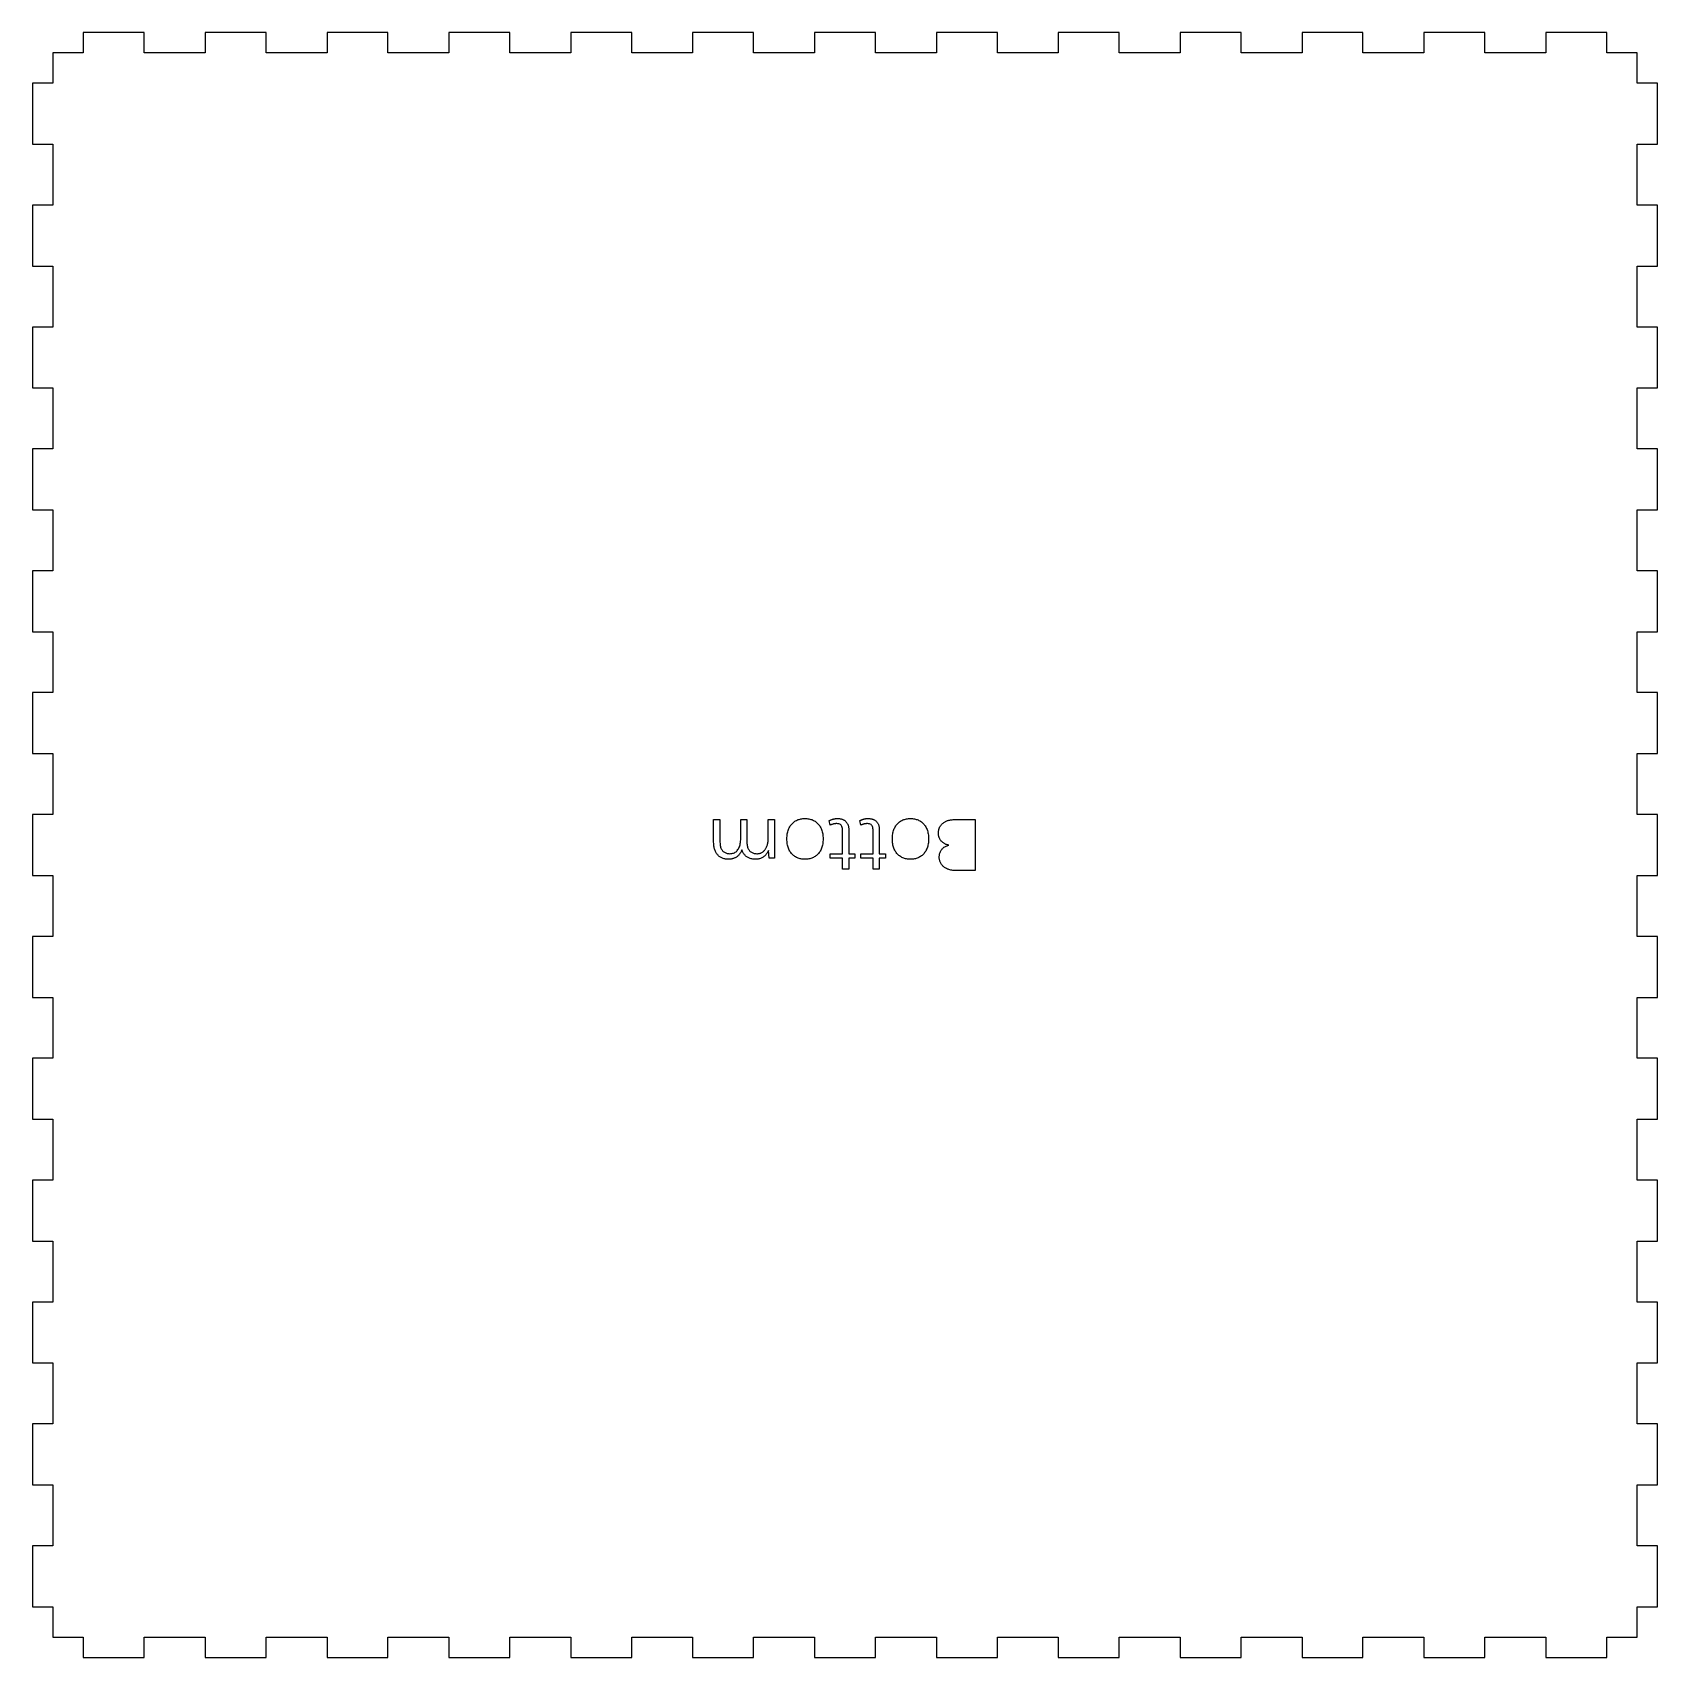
# Model space of a CAD drawing. Header units: millimetres. Extents: x -726 to -486, y -240 to 0.
import ezdxf

# ---------------------------------------------------------------- set-up
doc = ezdxf.new("R2010")
doc.units = ezdxf.units.MM
doc.layers.get('0').update_dxf_attribs({"linetype": 'CONTINUOUS'})

msp = doc.modelspace()

# ---------------------------------------------------------------- linework, layer by layer
for points in [[(-718.5, -237), (-718.5, -240), (-709.5, -240), (-709.5, -237), (-700.5, -237), (-700.5, -240), (-691.5, -240), (-691.5, -237), (-682.5, -237), (-682.5, -240), (-673.5, -240), (-673.5, -237), (-664.5, -237), (-664.5, -240), (-655.5, -240), (-655.5, -237), (-646.5, -237), (-646.5, -240), (-637.5, -240), (-637.5, -237), (-628.5, -237), (-628.5, -240), (-619.5, -240), (-619.5, -237), (-610.5, -237), (-610.5, -240), (-601.5, -240), (-601.5, -237), (-592.5, -237), (-592.5, -240), (-583.5, -240), (-583.5, -237), (-574.5, -237), (-574.5, -240), (-565.5, -240), (-565.5, -237), (-556.5, -237), (-556.5, -240), (-547.5, -240), (-547.5, -237), (-538.5, -237), (-538.5, -240), (-529.5, -240), (-529.5, -237), (-520.5, -237), (-520.5, -240), (-511.5, -240), (-511.5, -237), (-502.5, -237), (-502.5, -240), (-493.5, -240), (-493.5, -237), (-489, -237), (-489, -232.5), (-486, -232.5), (-486, -223.5), (-489, -223.5), (-489, -214.5), (-486, -214.5), (-486, -205.5), (-489, -205.5), (-489, -196.5), (-486, -196.5), (-486, -187.5), (-489, -187.5), (-489, -178.5), (-486, -178.5), (-486, -169.5), (-489, -169.5), (-489, -160.5), (-486, -160.5), (-486, -151.5), (-489, -151.5), (-489, -142.5), (-486, -142.5), (-486, -133.5), (-489, -133.5), (-489, -124.5), (-486, -124.5), (-486, -115.5), (-489, -115.5), (-489, -106.5), (-486, -106.5), (-486, -97.5), (-489, -97.5), (-489, -88.5), (-486, -88.5), (-486, -79.5), (-489, -79.5), (-489, -70.5), (-486, -70.5), (-486, -61.5), (-489, -61.5), (-489, -52.5), (-486, -52.5), (-486, -43.5), (-489, -43.5), (-489, -34.5), (-486, -34.5), (-486, -25.5), (-489, -25.5), (-489, -16.5), (-486, -16.5), (-486, -7.5), (-489, -7.5), (-489, -3), (-493.5, -3), (-493.5, 0), (-502.5, 0), (-502.5, -3), (-511.5, -3), (-511.5, 0), (-520.5, 0), (-520.5, -3), (-529.5, -3), (-529.5, 0), (-538.5, 0), (-538.5, -3), (-547.5, -3), (-547.5, 0), (-556.5, 0), (-556.5, -3), (-565.5, -3), (-565.5, 0), (-574.5, 0), (-574.5, -3), (-583.5, -3), (-583.5, 0), (-592.5, 0), (-592.5, -3), (-601.5, -3), (-601.5, 0), (-610.5, 0), (-610.5, -3), (-619.5, -3), (-619.5, 0), (-628.5, 0), (-628.5, -3), (-637.5, -3), (-637.5, 0), (-646.5, 0), (-646.5, -3), (-655.5, -3), (-655.5, 0), (-664.5, 0), (-664.5, -3), (-673.5, -3), (-673.5, 0), (-682.5, 0), (-682.5, -3), (-691.5, -3), (-691.5, 0), (-700.5, 0), (-700.5, -3), (-709.5, -3), (-709.5, 0), (-718.5, 0), (-718.5, -3), (-723, -3), (-723, -7.5), (-726, -7.5), (-726, -16.5), (-723, -16.5), (-723, -25.5), (-726, -25.5), (-726, -34.5), (-723, -34.5), (-723, -43.5), (-726, -43.5), (-726, -52.5), (-723, -52.5), (-723, -61.5), (-726, -61.5), (-726, -70.5), (-723, -70.5), (-723, -79.5), (-726, -79.5), (-726, -88.5), (-723, -88.5), (-723, -97.5), (-726, -97.5), (-726, -106.5), (-723, -106.5), (-723, -115.5), (-726, -115.5), (-726, -124.5), (-723, -124.5), (-723, -133.5), (-726, -133.5), (-726, -142.5), (-723, -142.5), (-723, -151.5), (-726, -151.5), (-726, -160.5), (-723, -160.5), (-723, -169.5), (-726, -169.5), (-726, -178.5), (-723, -178.5), (-723, -187.5), (-726, -187.5), (-726, -196.5), (-723, -196.5), (-723, -205.5), (-726, -205.5), (-726, -214.5), (-723, -214.5), (-723, -223.5), (-726, -223.5), (-726, -232.5), (-723, -232.5), (-723, -237)], [(-617.336, -119.087), (-617.334, -118.944), (-617.334, -116.232), (-616.398, -116.232), (-616.398, -121.968), (-617.202, -121.968), (-617.31, -120.816), (-617.366, -120.938), (-617.427, -121.054), (-617.492, -121.164), (-617.561, -121.269), (-617.635, -121.368), (-617.713, -121.461), (-617.795, -121.548), (-617.882, -121.63), (-617.973, -121.706), (-618.069, -121.776), (-618.169, -121.84), (-618.272, -121.897), (-618.38, -121.947), (-618.491, -121.991), (-618.607, -122.028), (-618.726, -122.058), (-618.849, -122.082), (-618.976, -122.099), (-619.107, -122.109), (-619.242, -122.112), (-619.376, -122.109), (-619.505, -122.1), (-619.631, -122.085), (-619.753, -122.064), (-619.871, -122.036), (-619.985, -122.003), (-620.096, -121.964), (-620.202, -121.918), (-620.304, -121.867), (-620.403, -121.809), (-620.497, -121.746), (-620.587, -121.677), (-620.673, -121.604), (-620.753, -121.525), (-620.83, -121.441), (-620.902, -121.351), (-620.969, -121.257), (-621.032, -121.157), (-621.09, -121.052), (-621.144, -120.942), (-621.193, -120.827), (-621.233, -120.719), (-621.268, -120.806), (-621.311, -120.905), (-621.357, -121), (-621.406, -121.091), (-621.458, -121.178), (-621.513, -121.262), (-621.57, -121.341), (-621.63, -121.416), (-621.693, -121.488), (-621.758, -121.556), (-621.825, -121.619), (-621.895, -121.679), (-621.968, -121.735), (-622.043, -121.787), (-622.121, -121.835), (-622.201, -121.88), (-622.284, -121.92), (-622.369, -121.956), (-622.457, -121.989), (-622.546, -122.018), (-622.638, -122.043), (-622.732, -122.064), (-622.829, -122.081), (-622.928, -122.095), (-623.029, -122.104), (-623.132, -122.11), (-623.238, -122.112), (-623.372, -122.109), (-623.501, -122.1), (-623.627, -122.085), (-623.749, -122.064), (-623.867, -122.036), (-623.981, -122.003), (-624.092, -121.964), (-624.198, -121.918), (-624.3, -121.867), (-624.399, -121.809), (-624.493, -121.746), (-624.583, -121.677), (-624.669, -121.604), (-624.749, -121.525), (-624.826, -121.441), (-624.898, -121.351), (-624.965, -121.257), (-625.028, -121.157), (-625.086, -121.052), (-625.14, -120.942), (-625.189, -120.827), (-625.233, -120.708), (-625.272, -120.585), (-625.305, -120.457), (-625.333, -120.326), (-625.357, -120.19), (-625.375, -120.049), (-625.388, -119.905), (-625.395, -119.757), (-625.398, -119.604), (-625.398, -116.232), (-624.462, -116.232), (-624.462, -119.604), (-624.458, -119.764), (-624.446, -119.917), (-624.427, -120.062), (-624.399, -120.199), (-624.364, -120.328), (-624.321, -120.449), (-624.269, -120.562), (-624.21, -120.668), (-624.144, -120.765), (-624.069, -120.855), (-623.988, -120.937), (-623.901, -121.009), (-623.809, -121.074), (-623.711, -121.13), (-623.608, -121.177), (-623.499, -121.215), (-623.385, -121.245), (-623.265, -121.267), (-623.14, -121.28), (-623.01, -121.284), (-622.858, -121.278), (-622.713, -121.26), (-622.575, -121.23), (-622.445, -121.188), (-622.322, -121.133), (-622.206, -121.067), (-622.097, -120.989), (-621.996, -120.898), (-621.902, -120.796), (-621.816, -120.681), (-621.737, -120.556), (-621.667, -120.421), (-621.605, -120.278), (-621.551, -120.125), (-621.505, -119.963), (-621.468, -119.792), (-621.439, -119.612), (-621.419, -119.422), (-621.406, -119.224), (-621.402, -119.016), (-621.402, -116.232), (-620.478, -116.232), (-620.478, -119.604), (-620.474, -119.764), (-620.462, -119.917), (-620.443, -120.062), (-620.415, -120.199), (-620.38, -120.328), (-620.337, -120.449), (-620.285, -120.562), (-620.226, -120.668), (-620.16, -120.765), (-620.085, -120.855), (-620.004, -120.937), (-619.916, -121.009), (-619.824, -121.074), (-619.725, -121.13), (-619.621, -121.177), (-619.511, -121.215), (-619.395, -121.245), (-619.274, -121.267), (-619.147, -121.28), (-619.014, -121.284), (-618.912, -121.281), (-618.813, -121.273), (-618.717, -121.259), (-618.623, -121.239), (-618.533, -121.213), (-618.444, -121.182), (-618.359, -121.146), (-618.277, -121.104), (-618.197, -121.056), (-618.12, -121.002), (-618.046, -120.943), (-617.976, -120.879), (-617.909, -120.811), (-617.845, -120.738), (-617.785, -120.659), (-617.729, -120.576), (-617.676, -120.488), (-617.627, -120.395), (-617.581, -120.298), (-617.538, -120.195), (-617.499, -120.088), (-617.465, -119.977), (-617.434, -119.862), (-617.407, -119.743), (-617.385, -119.62), (-617.367, -119.493), (-617.352, -119.362), (-617.342, -119.226)], [(-612.217, -116.102), (-612.068, -116.091), (-611.916, -116.088), (-611.763, -116.091), (-611.613, -116.102), (-611.467, -116.119), (-611.324, -116.143), (-611.185, -116.174), (-611.049, -116.211), (-610.916, -116.256), (-610.787, -116.307), (-610.661, -116.365), (-610.539, -116.43), (-610.421, -116.502), (-610.308, -116.58), (-610.2, -116.665), (-610.097, -116.756), (-610, -116.855), (-609.907, -116.959), (-609.82, -117.07), (-609.737, -117.188), (-609.66, -117.313), (-609.588, -117.444), (-609.522, -117.582), (-609.463, -117.725), (-609.411, -117.875), (-609.365, -118.032), (-609.327, -118.194), (-609.296, -118.363), (-609.271, -118.538), (-609.254, -118.719), (-609.243, -118.906), (-609.24, -119.1), (-609.243, -119.295), (-609.254, -119.483), (-609.271, -119.665), (-609.296, -119.841), (-609.327, -120.01), (-609.365, -120.172), (-609.411, -120.329), (-609.463, -120.479), (-609.522, -120.622), (-609.588, -120.759), (-609.66, -120.89), (-609.737, -121.014), (-609.82, -121.131), (-609.907, -121.242), (-610, -121.346), (-610.097, -121.444), (-610.2, -121.535), (-610.308, -121.62), (-610.421, -121.698), (-610.539, -121.77), (-610.661, -121.835), (-610.787, -121.893), (-610.916, -121.944), (-611.049, -121.989), (-611.185, -122.026), (-611.324, -122.057), (-611.467, -122.081), (-611.613, -122.098), (-611.763, -122.109), (-611.916, -122.112), (-612.068, -122.109), (-612.217, -122.098), (-612.362, -122.081), (-612.504, -122.057), (-612.643, -122.026), (-612.778, -121.989), (-612.91, -121.944), (-613.039, -121.893), (-613.165, -121.835), (-613.287, -121.77), (-613.405, -121.698), (-613.518, -121.62), (-613.626, -121.535), (-613.728, -121.444), (-613.826, -121.346), (-613.918, -121.242), (-614.005, -121.131), (-614.087, -121.014), (-614.163, -120.89), (-614.235, -120.759), (-614.301, -120.622), (-614.359, -120.479), (-614.411, -120.329), (-614.456, -120.172), (-614.494, -120.01), (-614.525, -119.841), (-614.549, -119.665), (-614.566, -119.483), (-614.577, -119.295), (-614.58, -119.1), (-614.577, -118.906), (-614.566, -118.719), (-614.549, -118.538), (-614.525, -118.363), (-614.494, -118.194), (-614.456, -118.032), (-614.411, -117.875), (-614.359, -117.725), (-614.301, -117.582), (-614.235, -117.444), (-614.163, -117.313), (-614.087, -117.188), (-614.005, -117.07), (-613.918, -116.959), (-613.826, -116.855), (-613.728, -116.756), (-613.626, -116.665), (-613.518, -116.58), (-613.405, -116.502), (-613.287, -116.43), (-613.165, -116.365), (-613.039, -116.307), (-612.91, -116.256), (-612.778, -116.211), (-612.643, -116.174), (-612.504, -116.143), (-612.362, -116.119)], [(-606.372, -121.968), (-608.184, -121.968), (-608.184, -121.32), (-606.372, -121.32), (-606.372, -117.732), (-606.38, -117.563), (-606.405, -117.412), (-606.447, -117.279), (-606.504, -117.164), (-606.579, -117.066), (-606.67, -116.986), (-606.778, -116.924), (-606.902, -116.88), (-607.043, -116.853), (-607.2, -116.844), (-607.298, -116.846), (-607.346, -116.849), (-607.394, -116.853), (-607.49, -116.863), (-607.537, -116.87), (-607.631, -116.888), (-607.677, -116.898), (-607.724, -116.909), (-607.772, -116.922), (-607.821, -116.935), (-607.871, -116.95), (-607.922, -116.966), (-607.975, -116.982), (-608.028, -117), (-608.083, -117.019), (-608.139, -117.039), (-608.196, -117.06), (-608.328, -116.388), (-608.267, -116.362), (-608.206, -116.337), (-608.145, -116.313), (-608.084, -116.29), (-608.023, -116.268), (-607.962, -116.247), (-607.901, -116.227), (-607.84, -116.208), (-607.78, -116.189), (-607.719, -116.172), (-607.658, -116.156), (-607.597, -116.142), (-607.535, -116.129), (-607.473, -116.118), (-607.411, -116.109), (-607.348, -116.101), (-607.285, -116.096), (-607.221, -116.091), (-607.157, -116.089), (-607.092, -116.088), (-606.999, -116.09), (-606.909, -116.095), (-606.82, -116.104), (-606.733, -116.117), (-606.648, -116.133), (-606.565, -116.153), (-606.484, -116.176), (-606.405, -116.203), (-606.327, -116.234), (-606.252, -116.268), (-606.179, -116.306), (-606.109, -116.347), (-606.043, -116.392), (-605.979, -116.441), (-605.919, -116.493), (-605.862, -116.549), (-605.808, -116.608), (-605.757, -116.671), (-605.709, -116.738), (-605.664, -116.808), (-605.623, -116.882), (-605.586, -116.959), (-605.554, -117.04), (-605.526, -117.125), (-605.502, -117.213), (-605.483, -117.305), (-605.467, -117.4), (-605.457, -117.499), (-605.45, -117.602), (-605.448, -117.708), (-605.448, -121.32), (-604.524, -121.32), (-604.524, -121.968), (-605.448, -121.968), (-605.448, -123.564), (-606.372, -123.564)], [(-601.86, -121.968), (-603.672, -121.968), (-603.672, -121.32), (-601.86, -121.32), (-601.86, -117.732), (-601.868, -117.563), (-601.893, -117.412), (-601.935, -117.279), (-601.992, -117.164), (-602.067, -117.066), (-602.158, -116.986), (-602.266, -116.924), (-602.39, -116.88), (-602.531, -116.853), (-602.688, -116.844), (-602.786, -116.846), (-602.834, -116.849), (-602.882, -116.853), (-602.978, -116.863), (-603.025, -116.87), (-603.119, -116.888), (-603.165, -116.898), (-603.212, -116.909), (-603.26, -116.922), (-603.309, -116.935), (-603.359, -116.95), (-603.41, -116.966), (-603.463, -116.982), (-603.516, -117), (-603.571, -117.019), (-603.627, -117.039), (-603.684, -117.06), (-603.816, -116.388), (-603.755, -116.362), (-603.694, -116.337), (-603.633, -116.313), (-603.572, -116.29), (-603.511, -116.268), (-603.45, -116.247), (-603.389, -116.227), (-603.328, -116.208), (-603.268, -116.189), (-603.207, -116.172), (-603.146, -116.156), (-603.085, -116.142), (-603.023, -116.129), (-602.961, -116.118), (-602.899, -116.109), (-602.836, -116.101), (-602.773, -116.096), (-602.709, -116.091), (-602.645, -116.089), (-602.58, -116.088), (-602.487, -116.09), (-602.397, -116.095), (-602.308, -116.104), (-602.221, -116.117), (-602.136, -116.133), (-602.053, -116.153), (-601.972, -116.176), (-601.893, -116.203), (-601.815, -116.234), (-601.74, -116.268), (-601.667, -116.306), (-601.597, -116.347), (-601.531, -116.392), (-601.467, -116.441), (-601.407, -116.493), (-601.35, -116.549), (-601.296, -116.608), (-601.245, -116.671), (-601.197, -116.738), (-601.152, -116.808), (-601.111, -116.882), (-601.074, -116.959), (-601.042, -117.04), (-601.014, -117.125), (-600.99, -117.213), (-600.971, -117.305), (-600.955, -117.4), (-600.945, -117.499), (-600.938, -117.602), (-600.936, -117.708), (-600.936, -121.32), (-600.012, -121.32), (-600.012, -121.968), (-600.936, -121.968), (-600.936, -123.564), (-601.86, -123.564)], [(-596.635, -116.102), (-596.486, -116.091), (-596.334, -116.088), (-596.181, -116.091), (-596.031, -116.102), (-595.885, -116.119), (-595.742, -116.143), (-595.603, -116.174), (-595.467, -116.211), (-595.334, -116.256), (-595.205, -116.307), (-595.079, -116.365), (-594.957, -116.43), (-594.839, -116.502), (-594.726, -116.58), (-594.618, -116.665), (-594.515, -116.756), (-594.418, -116.855), (-594.325, -116.959), (-594.238, -117.07), (-594.155, -117.188), (-594.078, -117.313), (-594.006, -117.444), (-593.94, -117.582), (-593.881, -117.725), (-593.829, -117.875), (-593.783, -118.032), (-593.745, -118.194), (-593.714, -118.363), (-593.689, -118.538), (-593.672, -118.719), (-593.661, -118.906), (-593.658, -119.1), (-593.661, -119.295), (-593.672, -119.483), (-593.689, -119.665), (-593.714, -119.841), (-593.745, -120.01), (-593.783, -120.172), (-593.829, -120.329), (-593.881, -120.479), (-593.94, -120.622), (-594.006, -120.759), (-594.078, -120.89), (-594.155, -121.014), (-594.238, -121.131), (-594.325, -121.242), (-594.418, -121.346), (-594.515, -121.444), (-594.618, -121.535), (-594.726, -121.62), (-594.839, -121.698), (-594.957, -121.77), (-595.079, -121.835), (-595.205, -121.893), (-595.334, -121.944), (-595.467, -121.989), (-595.603, -122.026), (-595.742, -122.057), (-595.885, -122.081), (-596.031, -122.098), (-596.181, -122.109), (-596.334, -122.112), (-596.486, -122.109), (-596.635, -122.098), (-596.78, -122.081), (-596.922, -122.057), (-597.061, -122.026), (-597.196, -121.989), (-597.328, -121.944), (-597.457, -121.893), (-597.583, -121.835), (-597.705, -121.77), (-597.823, -121.698), (-597.936, -121.62), (-598.044, -121.535), (-598.146, -121.444), (-598.244, -121.346), (-598.336, -121.242), (-598.423, -121.131), (-598.505, -121.014), (-598.581, -120.89), (-598.653, -120.759), (-598.719, -120.622), (-598.777, -120.479), (-598.829, -120.329), (-598.874, -120.172), (-598.912, -120.01), (-598.943, -119.841), (-598.967, -119.665), (-598.984, -119.483), (-598.995, -119.295), (-598.998, -119.1), (-598.995, -118.906), (-598.984, -118.719), (-598.967, -118.538), (-598.943, -118.363), (-598.912, -118.194), (-598.874, -118.032), (-598.829, -117.875), (-598.777, -117.725), (-598.719, -117.582), (-598.653, -117.444), (-598.581, -117.313), (-598.505, -117.188), (-598.423, -117.07), (-598.336, -116.959), (-598.244, -116.855), (-598.146, -116.756), (-598.044, -116.665), (-597.936, -116.58), (-597.823, -116.502), (-597.705, -116.43), (-597.583, -116.365), (-597.457, -116.307), (-597.328, -116.256), (-597.196, -116.211), (-597.061, -116.174), (-596.922, -116.143), (-596.78, -116.119)], [(-589.906, -116.239), (-589.765, -116.234), (-589.62, -116.232), (-586.8, -116.232), (-586.8, -123.768), (-589.62, -123.768), (-589.783, -123.765), (-589.94, -123.757), (-590.091, -123.743), (-590.237, -123.724), (-590.378, -123.7), (-590.512, -123.67), (-590.641, -123.634), (-590.764, -123.593), (-590.882, -123.547), (-590.994, -123.495), (-591.1, -123.439), (-591.201, -123.379), (-591.297, -123.316), (-591.387, -123.249), (-591.471, -123.178), (-591.55, -123.105), (-591.623, -123.028), (-591.691, -122.947), (-591.753, -122.863), (-591.81, -122.775), (-591.861, -122.685), (-591.907, -122.593), (-591.948, -122.5), (-591.983, -122.404), (-592.013, -122.308), (-592.037, -122.209), (-592.056, -122.11), (-592.069, -122.008), (-592.077, -121.905), (-592.08, -121.8), (-592.076, -121.672), (-592.066, -121.548), (-592.048, -121.427), (-592.023, -121.309), (-591.991, -121.195), (-591.951, -121.084), (-591.905, -120.977), (-591.852, -120.873), (-591.791, -120.772), (-591.723, -120.675), (-591.648, -120.583), (-591.566, -120.496), (-591.477, -120.416), (-591.38, -120.342), (-591.277, -120.274), (-591.166, -120.212), (-591.048, -120.156), (-590.923, -120.106), (-590.791, -120.062), (-590.652, -120.024), (-590.743, -120.008), (-590.832, -119.988), (-590.919, -119.964), (-591.004, -119.937), (-591.086, -119.906), (-591.166, -119.872), (-591.244, -119.834), (-591.32, -119.792), (-591.394, -119.746), (-591.465, -119.697), (-591.534, -119.645), (-591.599, -119.59), (-591.662, -119.534), (-591.721, -119.475), (-591.778, -119.413), (-591.831, -119.35), (-591.881, -119.284), (-591.929, -119.216), (-591.973, -119.146), (-592.014, -119.073), (-592.052, -118.999), (-592.085, -118.923), (-592.115, -118.847), (-592.141, -118.77), (-592.163, -118.691), (-592.18, -118.612), (-592.194, -118.531), (-592.204, -118.45), (-592.21, -118.367), (-592.212, -118.284), (-592.211, -118.207), (-592.207, -118.131), (-592.2, -118.055), (-592.191, -117.98), (-592.18, -117.904), (-592.166, -117.83), (-592.149, -117.755), (-592.129, -117.681), (-592.108, -117.607), (-592.083, -117.534), (-592.055, -117.462), (-592.025, -117.39), (-591.99, -117.321), (-591.952, -117.253), (-591.911, -117.186), (-591.867, -117.121), (-591.819, -117.057), (-591.767, -116.994), (-591.712, -116.934), (-591.654, -116.874), (-591.592, -116.816), (-591.526, -116.761), (-591.456, -116.708), (-591.382, -116.658), (-591.304, -116.61), (-591.223, -116.564), (-591.137, -116.521), (-591.047, -116.48), (-590.954, -116.442), (-590.856, -116.406), (-590.754, -116.373), (-590.647, -116.343), (-590.536, -116.317), (-590.419, -116.295), (-590.298, -116.275), (-590.172, -116.26), (-590.041, -116.248)]]:
    msp.add_lwpolyline(points, close=True)

doc.saveas('drawing.dxf')
